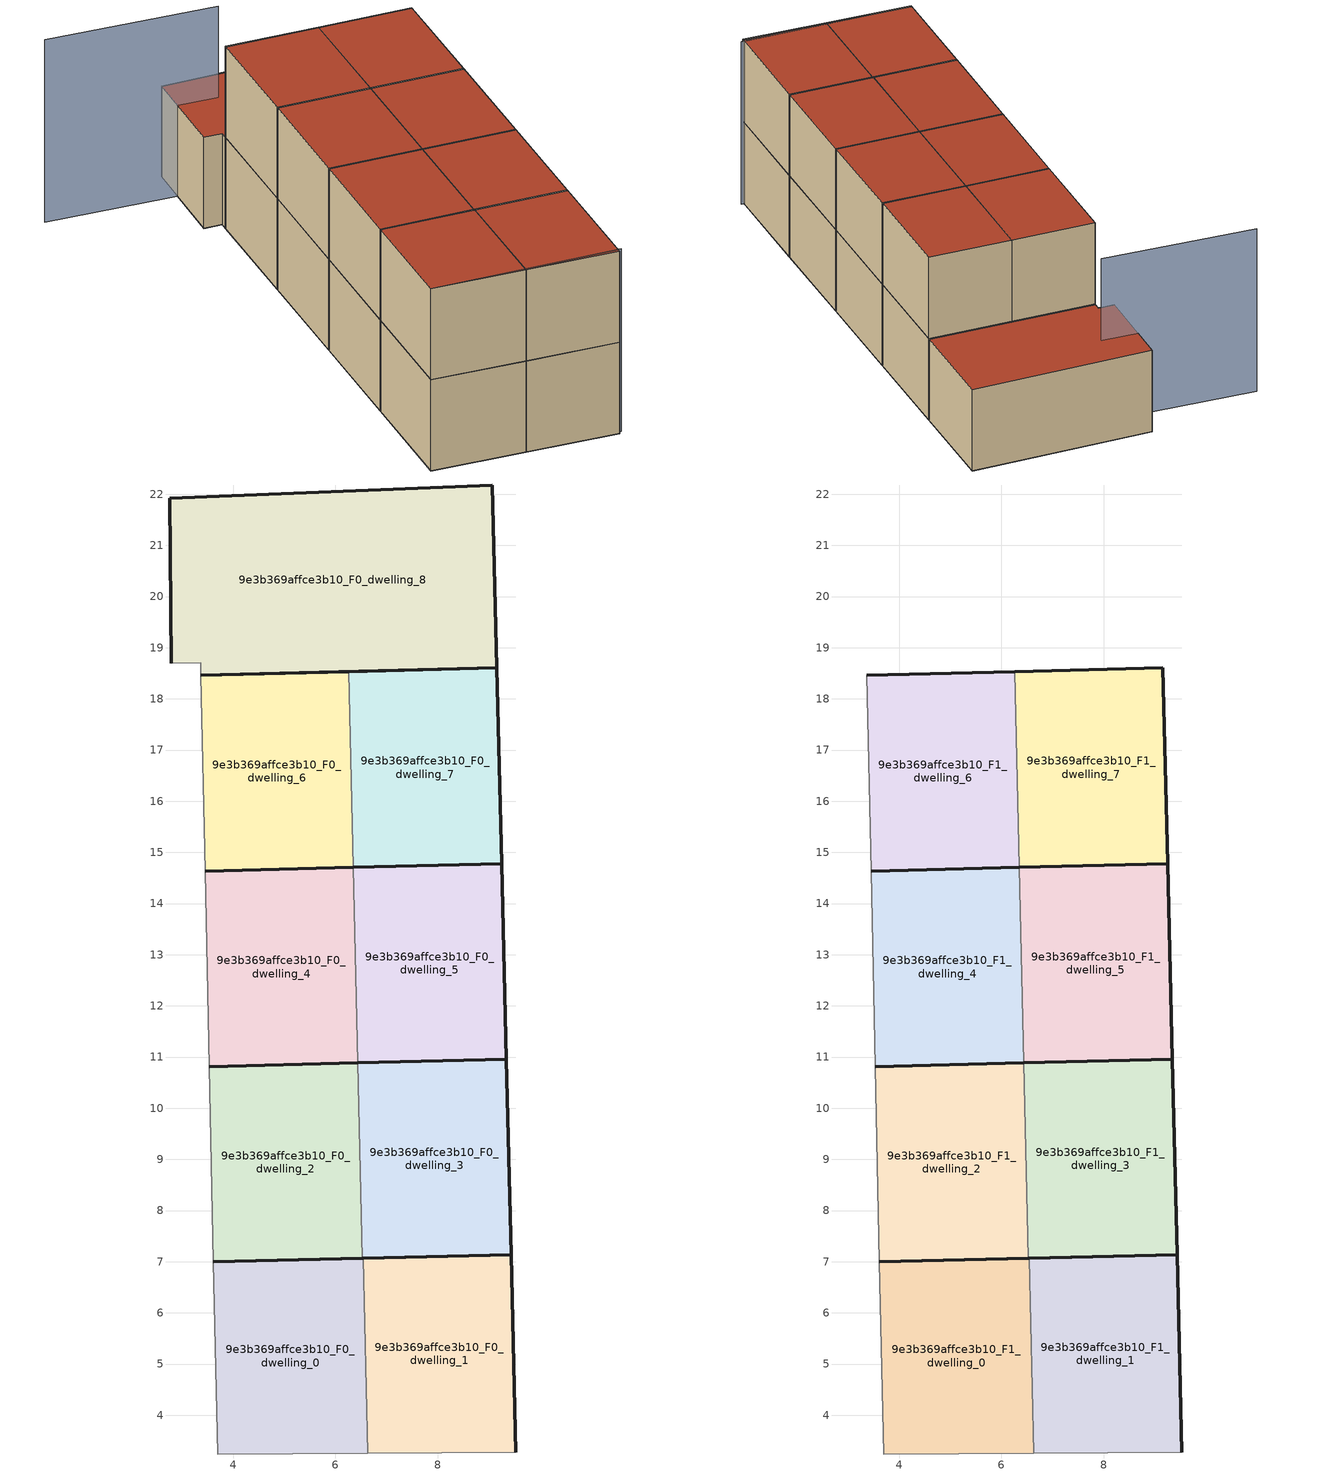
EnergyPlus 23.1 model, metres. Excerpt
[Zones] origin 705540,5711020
9e3b369affce3b10_F0_dwelling_0
 floor ground (EU_floor_Construction): 6.64,3.26 6.54,7.07 3.62,7 3.7,3.24 z0
 wall outside (EU_wall_Construction): 3.62,7 6.54,7.07 z0:3
 wall to 9e3b369affce3b10_F0_dwelling_1 (EU_wall_Construction): 6.54,7.07 6.64,3.26 z0:3
 wall adiabatic (EU_wall_Construction): 6.64,3.26 3.7,3.24 3.62,7 z0:3
9e3b369affce3b10_F0_dwelling_1
 floor ground (EU_floor_Construction): 9.53,3.28 9.43,7.14 6.54,7.07 6.64,3.26 z0
 wall outside (EU_wall_Construction): 6.54,7.07 9.43,7.14 9.53,3.28 z0:3
 wall adiabatic (EU_wall_Construction): 9.53,3.28 6.64,3.26 z0:3
9e3b369affce3b10_F0_dwelling_2
 floor ground (EU_floor_Construction): 6.53,7.07 6.43,10.88 3.53,10.81 3.62,7 z0
 wall outside (EU_wall_Construction): 6.53,7.07 3.62,7 / 3.53,10.81 6.43,10.88 z0:3
 wall to 9e3b369affce3b10_F0_dwelling_3 (EU_wall_Construction): 6.43,10.88 6.53,7.07 z0:3
 wall adiabatic (EU_wall_Construction): 3.62,7 3.53,10.81 z0:3
9e3b369affce3b10_F0_dwelling_3
 floor ground (EU_floor_Construction): 9.43,7.14 9.34,10.95 6.43,10.88 6.53,7.07 z0
 wall outside (EU_wall_Construction): 6.43,10.88 9.34,10.95 9.43,7.14 6.53,7.07 z0:3
9e3b369affce3b10_F0_dwelling_4
 floor ground (EU_floor_Construction): 6.44,10.88 6.35,14.71 3.45,14.63 3.53,10.81 z0
 wall outside (EU_wall_Construction): 6.44,10.88 3.53,10.81 / 3.45,14.63 6.35,14.71 z0:3
 wall to 9e3b369affce3b10_F0_dwelling_5 (EU_wall_Construction): 6.35,14.71 6.44,10.88 z0:3
 wall adiabatic (EU_wall_Construction): 3.53,10.81 3.45,14.63 z0:3
9e3b369affce3b10_F0_dwelling_5
 floor ground (EU_floor_Construction): 9.34,10.95 9.25,14.78 6.35,14.71 6.44,10.88 z0
 wall outside (EU_wall_Construction): 6.35,14.71 9.25,14.78 9.34,10.95 6.44,10.88 z0:3
9e3b369affce3b10_F0_dwelling_6
 floor ground (EU_floor_Construction): 6.35,14.71 6.26,18.54 3.37,18.46 3.45,14.63 z0
 wall outside (EU_wall_Construction): 6.35,14.71 3.45,14.63 / 3.37,18.46 6.26,18.54 z0:3
 wall to 9e3b369affce3b10_F0_dwelling_7 (EU_wall_Construction): 6.26,18.54 6.35,14.71 z0:3
 wall adiabatic (EU_wall_Construction): 3.45,14.63 3.37,18.46 z0:3
9e3b369affce3b10_F0_dwelling_7
 floor ground (EU_floor_Construction): 9.25,14.78 9.15,18.61 6.26,18.54 6.35,14.71 z0
 wall outside (EU_wall_Construction): 6.26,18.54 9.15,18.61 9.25,14.78 6.35,14.71 z0:3
9e3b369affce3b10_F0_dwelling_8
 floor ground (EU_floor_Construction): 9.15,18.61 9.07,22.18 2.76,21.92 2.79,18.7 3.36,18.71 3.37,18.46 z0
 wall outside (EU_wall_Construction): 2.79,18.7 2.76,21.92 9.07,22.18 9.15,18.61 3.37,18.46 z0:3
 wall adiabatic (EU_wall_Construction): 3.37,18.46 3.36,18.71 2.79,18.7 z0:3
 roof outside (EU_roof_Construction): 9.07,22.18 9.15,18.61 3.37,18.46 3.36,18.71 2.79,18.7 2.76,21.92 z3
9e3b369affce3b10_F1_dwelling_0
 floor to 9e3b369affce3b10_F0_dwelling_0 (EU_floor_Construction): 6.64,3.26 6.54,7.07 3.62,7 3.7,3.24 z3
 wall outside (EU_wall_Construction): 3.62,7 6.54,7.07 z3:6
 wall to 9e3b369affce3b10_F1_dwelling_1 (EU_wall_Construction): 6.54,7.07 6.64,3.26 z3:6
 wall adiabatic (EU_wall_Construction): 6.64,3.26 3.7,3.24 3.62,7 z3:6
 roof outside (EU_roof_Construction): 6.54,7.07 6.64,3.26 3.7,3.24 3.62,7 z6
9e3b369affce3b10_F1_dwelling_1
 floor to 9e3b369affce3b10_F0_dwelling_1 (EU_floor_Construction): 9.53,3.28 9.43,7.14 6.54,7.07 6.64,3.26 z3
 wall outside (EU_wall_Construction): 6.54,7.07 9.43,7.14 9.53,3.28 z3:6
 wall adiabatic (EU_wall_Construction): 9.53,3.28 6.64,3.26 z3:6
 roof outside (EU_roof_Construction): 9.43,7.14 9.53,3.28 6.64,3.26 6.54,7.07 z6
9e3b369affce3b10_F1_dwelling_2
 floor to 9e3b369affce3b10_F0_dwelling_2 (EU_floor_Construction): 6.53,7.07 6.43,10.88 3.53,10.81 3.62,7 z3
 wall outside (EU_wall_Construction): 6.53,7.07 3.62,7 / 3.53,10.81 6.43,10.88 z3:6
 wall to 9e3b369affce3b10_F1_dwelling_3 (EU_wall_Construction): 6.43,10.88 6.53,7.07 z3:6
 wall adiabatic (EU_wall_Construction): 3.62,7 3.53,10.81 z3:6
 roof outside (EU_roof_Construction): 6.43,10.88 6.53,7.07 3.62,7 3.53,10.81 z6
9e3b369affce3b10_F1_dwelling_3
 floor to 9e3b369affce3b10_F0_dwelling_3 (EU_floor_Construction): 9.43,7.14 9.34,10.95 6.43,10.88 6.53,7.07 z3
 wall outside (EU_wall_Construction): 6.43,10.88 9.34,10.95 9.43,7.14 6.53,7.07 z3:6
 roof outside (EU_roof_Construction): 9.34,10.95 9.43,7.14 6.53,7.07 6.43,10.88 z6
9e3b369affce3b10_F1_dwelling_4
 floor to 9e3b369affce3b10_F0_dwelling_4 (EU_floor_Construction): 6.44,10.88 6.35,14.71 3.45,14.63 3.53,10.81 z3
 wall outside (EU_wall_Construction): 6.44,10.88 3.53,10.81 / 3.45,14.63 6.35,14.71 z3:6
 wall to 9e3b369affce3b10_F1_dwelling_5 (EU_wall_Construction): 6.35,14.71 6.44,10.88 z3:6
 wall adiabatic (EU_wall_Construction): 3.53,10.81 3.45,14.63 z3:6
 roof outside (EU_roof_Construction): 6.35,14.71 6.44,10.88 3.53,10.81 3.45,14.63 z6
9e3b369affce3b10_F1_dwelling_5
 floor to 9e3b369affce3b10_F0_dwelling_5 (EU_floor_Construction): 9.34,10.95 9.25,14.78 6.35,14.71 6.44,10.88 z3
 wall outside (EU_wall_Construction): 6.35,14.71 9.25,14.78 9.34,10.95 6.44,10.88 z3:6
 roof outside (EU_roof_Construction): 9.25,14.78 9.34,10.95 6.44,10.88 6.35,14.71 z6
9e3b369affce3b10_F1_dwelling_6
 floor to 9e3b369affce3b10_F0_dwelling_6 (EU_floor_Construction): 6.35,14.71 6.26,18.54 3.37,18.46 3.45,14.63 z3
 wall outside (EU_wall_Construction): 6.35,14.71 3.45,14.63 / 3.37,18.46 6.26,18.54 z3:6
 wall to 9e3b369affce3b10_F1_dwelling_7 (EU_wall_Construction): 6.26,18.54 6.35,14.71 z3:6
 wall adiabatic (EU_wall_Construction): 3.45,14.63 3.37,18.46 z3:6
 roof outside (EU_roof_Construction): 6.26,18.54 6.35,14.71 3.45,14.63 3.37,18.46 z6
9e3b369affce3b10_F1_dwelling_7
 floor to 9e3b369affce3b10_F0_dwelling_7 (EU_floor_Construction): 9.25,14.78 9.15,18.61 6.26,18.54 6.35,14.71 z3
 wall outside (EU_wall_Construction): 6.26,18.54 9.15,18.61 9.25,14.78 6.35,14.71 z3:6
 roof outside (EU_roof_Construction): 9.15,18.61 9.25,14.78 6.35,14.71 6.26,18.54 z6
shading: 3.7,3.24 9.61,3.4 / -1.3,20.71 4.04,20.72 z0:6
[Building]
EU S2 Campaign: North Axis=0; Terrain=City; Solar Distribution=FullExterior
[Site:Location]
London: Latitude=51.5; Longitude=-0.5; Time Zone=0; Elevation=25
[SizingPeriod:WeatherFileDays]
AnnualSizingPeriod: Begin Month=1; Begin Day of Month=1; End Month=12; End Day of Month=31; Day of Week for Start Day=Monday; Use Weather File Daylight Saving Period=No; Use Weather File Rain and Snow Indicators=No
[MATERIAL]
EU_InternalMass_Material: Roughness=MediumRough; Thickness=0.1; Conductivity=1; Density=1800; Specific Heat=900; Thermal Absorptance=0.9; Solar Absorptance=0.7; Visible Absorptance=0.7
[MATERIAL:NOMASS] Roughness=MediumRough; Thermal Absorptance=0.9; Solar Absorptance=0.7; Visible Absorptance=0.7
Name | Thermal Resistance
EU_wall_NoMass | 1.04674
EU_roof_NoMass | 4.32442
EU_floor_NoMass | 2.04616
[CONSTRUCTION]
EU_wall_Construction: EU_wall_NoMass
EU_roof_Construction: EU_roof_NoMass
EU_floor_Construction: EU_floor_NoMass
EU_InternalMass_Construction: EU_InternalMass_Material
[ZONE] Type=1; Multiplier=1; Ceiling Height=autocalculate; Floor Area=autocalculate; Part of Total Floor Area=Yes
Name | Volume
9e3b369affce3b10_F0_dwelling_0; 9e3b369affce3b10_F1_dwelling_0 | 33.2827
9e3b369affce3b10_F0_dwelling_1; 9e3b369affce3b10_F1_dwelling_1 | 33.2681
9e3b369affce3b10_F0_dwelling_2; 9e3b369affce3b10_F1_dwelling_2 | 33.2776
9e3b369affce3b10_F0_dwelling_3; 9e3b369affce3b10_F1_dwelling_3; 9e3b369affce3b10_F0_dwelling_4; 9e3b369affce3b10_F1_dwelling_4 | 33.2769
9e3b369affce3b10_F0_dwelling_5; 9e3b369affce3b10_F1_dwelling_5 | 33.2747
9e3b369affce3b10_F0_dwelling_6; 9e3b369affce3b10_F1_dwelling_6 | 33.2783
9e3b369affce3b10_F0_dwelling_7; 9e3b369affce3b10_F1_dwelling_7 | 33.2739
9e3b369affce3b10_F0_dwelling_8 | 66.5464
[INTERNALMASS] Construction=EU_InternalMass_Construction
Name | Zone or ZoneList | Surface Area
9e3b369affce3b10_F0_dwelling_0_EU_InternalMass | 9e3b369affce3b10_F0_dwelling_0 | 11.0942
9e3b369affce3b10_F0_dwelling_1_EU_InternalMass | 9e3b369affce3b10_F0_dwelling_1 | 11.0892
9e3b369affce3b10_F0_dwelling_2_EU_InternalMass | 9e3b369affce3b10_F0_dwelling_2 | 11.0921
9e3b369affce3b10_F0_dwelling_3_EU_InternalMass | 9e3b369affce3b10_F0_dwelling_3 | 11.0925
9e3b369affce3b10_F0_dwelling_4_EU_InternalMass | 9e3b369affce3b10_F0_dwelling_4 | 11.0919
9e3b369affce3b10_F0_dwelling_5_EU_InternalMass | 9e3b369affce3b10_F0_dwelling_5 | 11.0918
9e3b369affce3b10_F0_dwelling_6_EU_InternalMass | 9e3b369affce3b10_F0_dwelling_6 | 11.0926
9e3b369affce3b10_F0_dwelling_7_EU_InternalMass | 9e3b369affce3b10_F0_dwelling_7 | 11.0916
9e3b369affce3b10_F0_dwelling_8_EU_InternalMass | 9e3b369affce3b10_F0_dwelling_8 | 22.1829
9e3b369affce3b10_F1_dwelling_0_EU_InternalMass | 9e3b369affce3b10_F1_dwelling_0 | 13.8657
9e3b369affce3b10_F1_dwelling_1_EU_InternalMass | 9e3b369affce3b10_F1_dwelling_1 | 13.8655
9e3b369affce3b10_F1_dwelling_2_EU_InternalMass | 9e3b369affce3b10_F1_dwelling_2 | 13.8647
9e3b369affce3b10_F1_dwelling_3_EU_InternalMass | 9e3b369affce3b10_F1_dwelling_3 | 13.8661
9e3b369affce3b10_F1_dwelling_4_EU_InternalMass | 9e3b369affce3b10_F1_dwelling_4 | 13.8656
9e3b369affce3b10_F1_dwelling_5_EU_InternalMass | 9e3b369affce3b10_F1_dwelling_5 | 13.866
9e3b369affce3b10_F1_dwelling_6_EU_InternalMass | 9e3b369affce3b10_F1_dwelling_6 | 13.8646
9e3b369affce3b10_F1_dwelling_7_EU_InternalMass | 9e3b369affce3b10_F1_dwelling_7 | 13.8632
[OTHEREQUIPMENT] Fuel Type=Electricity; Design Level Calculation Method=Watts/Area; Power per Zone Floor Area=1; Fraction Latent=0; Fraction Radiant=0; Fraction Lost=0; Carbon Dioxide Generation Rate=0; EndUse Subcategory=EU_Step8_InternalGains
Name | Zone or ZoneList or Space or SpaceList | Schedule
EU_Step8_InternalGain_9e3b369affce3b10_F0_dwelling_0_f000 | 9e3b369affce3b10_F0_dwelling_0 | EU_Step8_GainSchedule_9e3b369affce3b10_F0_dwelling_0_f000
EU_Step8_InternalGain_9e3b369affce3b10_F0_dwelling_1_f000 | 9e3b369affce3b10_F0_dwelling_1 | EU_Step8_GainSchedule_9e3b369affce3b10_F0_dwelling_1_f000
EU_Step8_InternalGain_9e3b369affce3b10_F0_dwelling_2_f000 | 9e3b369affce3b10_F0_dwelling_2 | EU_Step8_GainSchedule_9e3b369affce3b10_F0_dwelling_2_f000
EU_Step8_InternalGain_9e3b369affce3b10_F0_dwelling_3_f000 | 9e3b369affce3b10_F0_dwelling_3 | EU_Step8_GainSchedule_9e3b369affce3b10_F0_dwelling_3_f000
EU_Step8_InternalGain_9e3b369affce3b10_F0_dwelling_4_f000 | 9e3b369affce3b10_F0_dwelling_4 | EU_Step8_GainSchedule_9e3b369affce3b10_F0_dwelling_4_f000
EU_Step8_InternalGain_9e3b369affce3b10_F0_dwelling_5_f000 | 9e3b369affce3b10_F0_dwelling_5 | EU_Step8_GainSchedule_9e3b369affce3b10_F0_dwelling_5_f000
EU_Step8_InternalGain_9e3b369affce3b10_F0_dwelling_6_f000 | 9e3b369affce3b10_F0_dwelling_6 | EU_Step8_GainSchedule_9e3b369affce3b10_F0_dwelling_6_f000
EU_Step8_InternalGain_9e3b369affce3b10_F0_dwelling_7_f000 | 9e3b369affce3b10_F0_dwelling_7 | EU_Step8_GainSchedule_9e3b369affce3b10_F0_dwelling_7_f000
EU_Step8_InternalGain_9e3b369affce3b10_F0_dwelling_8_f000 | 9e3b369affce3b10_F0_dwelling_8 | EU_Step8_GainSchedule_9e3b369affce3b10_F0_dwelling_8_f000
EU_Step8_InternalGain_9e3b369affce3b10_F1_dwelling_0_f000 | 9e3b369affce3b10_F1_dwelling_0 | EU_Step8_GainSchedule_9e3b369affce3b10_F1_dwelling_0_f000
EU_Step8_InternalGain_9e3b369affce3b10_F1_dwelling_1_f000 | 9e3b369affce3b10_F1_dwelling_1 | EU_Step8_GainSchedule_9e3b369affce3b10_F1_dwelling_1_f000
EU_Step8_InternalGain_9e3b369affce3b10_F1_dwelling_2_f000 | 9e3b369affce3b10_F1_dwelling_2 | EU_Step8_GainSchedule_9e3b369affce3b10_F1_dwelling_2_f000
EU_Step8_InternalGain_9e3b369affce3b10_F1_dwelling_3_f000 | 9e3b369affce3b10_F1_dwelling_3 | EU_Step8_GainSchedule_9e3b369affce3b10_F1_dwelling_3_f000
EU_Step8_InternalGain_9e3b369affce3b10_F1_dwelling_4_f000 | 9e3b369affce3b10_F1_dwelling_4 | EU_Step8_GainSchedule_9e3b369affce3b10_F1_dwelling_4_f000
EU_Step8_InternalGain_9e3b369affce3b10_F1_dwelling_5_f000 | 9e3b369affce3b10_F1_dwelling_5 | EU_Step8_GainSchedule_9e3b369affce3b10_F1_dwelling_5_f000
EU_Step8_InternalGain_9e3b369affce3b10_F1_dwelling_6_f000 | 9e3b369affce3b10_F1_dwelling_6 | EU_Step8_GainSchedule_9e3b369affce3b10_F1_dwelling_6_f000
EU_Step8_InternalGain_9e3b369affce3b10_F1_dwelling_7_f000 | 9e3b369affce3b10_F1_dwelling_7 | EU_Step8_GainSchedule_9e3b369affce3b10_F1_dwelling_7_f000
[ZONEVENTILATION:DESIGNFLOWRATE] Schedule=EU_AlwaysOn; Design Flow Rate Calculation Method=AirChanges/Hour; Air Changes per Hour=0.488719; Ventilation Type=Natural; Fan Pressure Rise=0; Fan Total Efficiency=1; Constant Term Coefficient=1; Temperature Term Coefficient=0; Velocity Term Coefficient=0; Velocity Squared Term Coefficient=0; Minimum Indoor Temperature=-100; Maximum Indoor Temperature=100; Delta Temperature=-100; Minimum Outdoor Temperature=-100; Maximum Outdoor Temperature=100; Maximum Wind Speed=40
Name | Zone or ZoneList or Space or SpaceList
EU_ConstantAir_9e3b369affce3b10_F0_dwelling_0 | 9e3b369affce3b10_F0_dwelling_0
EU_ConstantAir_9e3b369affce3b10_F0_dwelling_1 | 9e3b369affce3b10_F0_dwelling_1
EU_ConstantAir_9e3b369affce3b10_F0_dwelling_2 | 9e3b369affce3b10_F0_dwelling_2
EU_ConstantAir_9e3b369affce3b10_F0_dwelling_3 | 9e3b369affce3b10_F0_dwelling_3
EU_ConstantAir_9e3b369affce3b10_F0_dwelling_4 | 9e3b369affce3b10_F0_dwelling_4
EU_ConstantAir_9e3b369affce3b10_F0_dwelling_5 | 9e3b369affce3b10_F0_dwelling_5
EU_ConstantAir_9e3b369affce3b10_F0_dwelling_6 | 9e3b369affce3b10_F0_dwelling_6
EU_ConstantAir_9e3b369affce3b10_F0_dwelling_7 | 9e3b369affce3b10_F0_dwelling_7
EU_ConstantAir_9e3b369affce3b10_F0_dwelling_8 | 9e3b369affce3b10_F0_dwelling_8
EU_ConstantAir_9e3b369affce3b10_F1_dwelling_0 | 9e3b369affce3b10_F1_dwelling_0
EU_ConstantAir_9e3b369affce3b10_F1_dwelling_1 | 9e3b369affce3b10_F1_dwelling_1
EU_ConstantAir_9e3b369affce3b10_F1_dwelling_2 | 9e3b369affce3b10_F1_dwelling_2
EU_ConstantAir_9e3b369affce3b10_F1_dwelling_3 | 9e3b369affce3b10_F1_dwelling_3
EU_ConstantAir_9e3b369affce3b10_F1_dwelling_4 | 9e3b369affce3b10_F1_dwelling_4
EU_ConstantAir_9e3b369affce3b10_F1_dwelling_5 | 9e3b369affce3b10_F1_dwelling_5
EU_ConstantAir_9e3b369affce3b10_F1_dwelling_6 | 9e3b369affce3b10_F1_dwelling_6
EU_ConstantAir_9e3b369affce3b10_F1_dwelling_7 | 9e3b369affce3b10_F1_dwelling_7
[HVACTEMPLATE:THERMOSTAT] Constant Heating Setpoint=20; Constant Cooling Setpoint=50
EU_HeatOnly_9e3b369affce3b10_F0_dwelling_0; EU_HeatOnly_9e3b369affce3b10_F0_dwelling_1; EU_HeatOnly_9e3b369affce3b10_F0_dwelling_2; EU_HeatOnly_9e3b369affce3b10_F0_dwelling_3; EU_HeatOnly_9e3b369affce3b10_F0_dwelling_4; EU_HeatOnly_9e3b369affce3b10_F0_dwelling_5; EU_HeatOnly_9e3b369affce3b10_F0_dwelling_6; EU_HeatOnly_9e3b369affce3b10_F0_dwelling_7; EU_HeatOnly_9e3b369affce3b10_F0_dwelling_8; EU_HeatOnly_9e3b369affce3b10_F1_dwelling_0; EU_HeatOnly_9e3b369affce3b10_F1_dwelling_1; EU_HeatOnly_9e3b369affce3b10_F1_dwelling_2; EU_HeatOnly_9e3b369affce3b10_F1_dwelling_3; EU_HeatOnly_9e3b369affce3b10_F1_dwelling_4; EU_HeatOnly_9e3b369affce3b10_F1_dwelling_5; EU_HeatOnly_9e3b369affce3b10_F1_dwelling_6; EU_HeatOnly_9e3b369affce3b10_F1_dwelling_7
[HVACTEMPLATE:ZONE:IDEALLOADSAIRSYSTEM] System Availability Schedule=EU_AlwaysOn; Maximum Heating Supply Air Temperature=50; Minimum Cooling Supply Air Temperature=13; Maximum Heating Supply Air Humidity Ratio=0.0156; Minimum Cooling Supply Air Humidity Ratio=0.0077; Heating Limit=NoLimit; Cooling Limit=NoLimit; Heating Availability Schedule=EU_AlwaysOn; Cooling Availability Schedule=EU_CoolingOff; Dehumidification Control Type=ConstantSensibleHeatRatio; Cooling Sensible Heat Ratio=0.7; Dehumidification Setpoint=60; Humidification Control Type=None; Humidification Setpoint=30; Outdoor Air Method=None; Outdoor Air Flow Rate per Person=0.00944; Outdoor Air Flow Rate per Zone Floor Area=0; Outdoor Air Flow Rate per Zone=0; Demand Controlled Ventilation Type=None; Outdoor Air Economizer Type=NoEconomizer; Heat Recovery Type=None; Sensible Heat Recovery Effectiveness=0.7; Latent Heat Recovery Effectiveness=0.65
Name | Template Thermostat
9e3b369affce3b10_F0_dwelling_0 | EU_HeatOnly_9e3b369affce3b10_F0_dwelling_0
9e3b369affce3b10_F0_dwelling_1 | EU_HeatOnly_9e3b369affce3b10_F0_dwelling_1
9e3b369affce3b10_F0_dwelling_2 | EU_HeatOnly_9e3b369affce3b10_F0_dwelling_2
9e3b369affce3b10_F0_dwelling_3 | EU_HeatOnly_9e3b369affce3b10_F0_dwelling_3
9e3b369affce3b10_F0_dwelling_4 | EU_HeatOnly_9e3b369affce3b10_F0_dwelling_4
9e3b369affce3b10_F0_dwelling_5 | EU_HeatOnly_9e3b369affce3b10_F0_dwelling_5
9e3b369affce3b10_F0_dwelling_6 | EU_HeatOnly_9e3b369affce3b10_F0_dwelling_6
9e3b369affce3b10_F0_dwelling_7 | EU_HeatOnly_9e3b369affce3b10_F0_dwelling_7
9e3b369affce3b10_F0_dwelling_8 | EU_HeatOnly_9e3b369affce3b10_F0_dwelling_8
9e3b369affce3b10_F1_dwelling_0 | EU_HeatOnly_9e3b369affce3b10_F1_dwelling_0
9e3b369affce3b10_F1_dwelling_1 | EU_HeatOnly_9e3b369affce3b10_F1_dwelling_1
9e3b369affce3b10_F1_dwelling_2 | EU_HeatOnly_9e3b369affce3b10_F1_dwelling_2
9e3b369affce3b10_F1_dwelling_3 | EU_HeatOnly_9e3b369affce3b10_F1_dwelling_3
9e3b369affce3b10_F1_dwelling_4 | EU_HeatOnly_9e3b369affce3b10_F1_dwelling_4
9e3b369affce3b10_F1_dwelling_5 | EU_HeatOnly_9e3b369affce3b10_F1_dwelling_5
9e3b369affce3b10_F1_dwelling_6 | EU_HeatOnly_9e3b369affce3b10_F1_dwelling_6
9e3b369affce3b10_F1_dwelling_7 | EU_HeatOnly_9e3b369affce3b10_F1_dwelling_7
[SIZING:ZONE] Zone Cooling Design Supply Air Temperature Input Method=SupplyAirTemperature; Zone Cooling Design Supply Air Temperature=13; Zone Heating Design Supply Air Temperature Input Method=SupplyAirTemperature; Zone Heating Design Supply Air Temperature=50; Zone Cooling Design Supply Air Humidity Ratio=0.008; Zone Heating Design Supply Air Humidity Ratio=0.008; Cooling Design Air Flow Method=DesignDay; Cooling Design Air Flow Rate=0; Cooling Minimum Air Flow per Zone Floor Area=0.000762; Cooling Minimum Air Flow=0; Cooling Minimum Air Flow Fraction=0.2; Heating Design Air Flow Method=DesignDay; Heating Design Air Flow Rate=0; Heating Maximum Air Flow per Zone Floor Area=0.002032; Heating Maximum Air Flow=0.141576; Heating Maximum Air Flow Fraction=0.3; Account for Dedicated Outdoor Air System=No; Dedicated Outdoor Air System Control Strategy=NeutralSupplyAir; Dedicated Outdoor Air Low Setpoint Temperature for Design=autosize; Dedicated Outdoor Air High Setpoint Temperature for Design=autosize; Zone Load Sizing Method=Sensible Load Only No Latent Load; Zone Latent Cooling Design Supply Air Humidity Ratio Input Method=HumidityRatioDifference; Zone Cooling Design Supply Air Humidity Ratio Difference=0.005; Zone Latent Heating Design Supply Air Humidity Ratio Input Method=HumidityRatioDifference; Zone Humidification Design Supply Air Humidity Ratio Difference=0.005
9e3b369affce3b10_F0_dwelling_0; 9e3b369affce3b10_F0_dwelling_1; 9e3b369affce3b10_F0_dwelling_2; 9e3b369affce3b10_F0_dwelling_3; 9e3b369affce3b10_F0_dwelling_4; 9e3b369affce3b10_F0_dwelling_5; 9e3b369affce3b10_F0_dwelling_6; 9e3b369affce3b10_F0_dwelling_7; 9e3b369affce3b10_F0_dwelling_8; 9e3b369affce3b10_F1_dwelling_0; 9e3b369affce3b10_F1_dwelling_1; 9e3b369affce3b10_F1_dwelling_2; 9e3b369affce3b10_F1_dwelling_3; 9e3b369affce3b10_F1_dwelling_4; 9e3b369affce3b10_F1_dwelling_5; 9e3b369affce3b10_F1_dwelling_6; 9e3b369affce3b10_F1_dwelling_7
[SCHEDULE:CONSTANT]
Name | Hourly Value
EU_AlwaysOn | 1
EU_CoolingOff | 0
[SCHEDULE:FILE] Column Number=1; Rows to Skip at Top=0; Number of Hours of Data=8760; Column Separator=Comma; Interpolate to Timestep=No; Minutes per Item=60; Adjust Schedule for Daylight Savings=Yes
Name | File
EU_Step8_GainSchedule_9e3b369affce3b10_F0_dwelling_0_f000 | ../../schedules/9e3b369affce3b10/9e3b369affce3b10_F0_dwelling_0_f000_gain.csv
EU_Step8_GainSchedule_9e3b369affce3b10_F0_dwelling_1_f000 | ../../schedules/9e3b369affce3b10/9e3b369affce3b10_F0_dwelling_1_f000_gain.csv
EU_Step8_GainSchedule_9e3b369affce3b10_F0_dwelling_2_f000 | ../../schedules/9e3b369affce3b10/9e3b369affce3b10_F0_dwelling_2_f000_gain.csv
EU_Step8_GainSchedule_9e3b369affce3b10_F0_dwelling_3_f000 | ../../schedules/9e3b369affce3b10/9e3b369affce3b10_F0_dwelling_3_f000_gain.csv
EU_Step8_GainSchedule_9e3b369affce3b10_F0_dwelling_4_f000 | ../../schedules/9e3b369affce3b10/9e3b369affce3b10_F0_dwelling_4_f000_gain.csv
EU_Step8_GainSchedule_9e3b369affce3b10_F0_dwelling_5_f000 | ../../schedules/9e3b369affce3b10/9e3b369affce3b10_F0_dwelling_5_f000_gain.csv
EU_Step8_GainSchedule_9e3b369affce3b10_F0_dwelling_6_f000 | ../../schedules/9e3b369affce3b10/9e3b369affce3b10_F0_dwelling_6_f000_gain.csv
EU_Step8_GainSchedule_9e3b369affce3b10_F0_dwelling_7_f000 | ../../schedules/9e3b369affce3b10/9e3b369affce3b10_F0_dwelling_7_f000_gain.csv
EU_Step8_GainSchedule_9e3b369affce3b10_F0_dwelling_8_f000 | ../../schedules/9e3b369affce3b10/9e3b369affce3b10_F0_dwelling_8_f000_gain.csv
EU_Step8_GainSchedule_9e3b369affce3b10_F1_dwelling_0_f000 | ../../schedules/9e3b369affce3b10/9e3b369affce3b10_F1_dwelling_0_f000_gain.csv
EU_Step8_GainSchedule_9e3b369affce3b10_F1_dwelling_1_f000 | ../../schedules/9e3b369affce3b10/9e3b369affce3b10_F1_dwelling_1_f000_gain.csv
EU_Step8_GainSchedule_9e3b369affce3b10_F1_dwelling_2_f000 | ../../schedules/9e3b369affce3b10/9e3b369affce3b10_F1_dwelling_2_f000_gain.csv
EU_Step8_GainSchedule_9e3b369affce3b10_F1_dwelling_3_f000 | ../../schedules/9e3b369affce3b10/9e3b369affce3b10_F1_dwelling_3_f000_gain.csv
EU_Step8_GainSchedule_9e3b369affce3b10_F1_dwelling_4_f000 | ../../schedules/9e3b369affce3b10/9e3b369affce3b10_F1_dwelling_4_f000_gain.csv
EU_Step8_GainSchedule_9e3b369affce3b10_F1_dwelling_5_f000 | ../../schedules/9e3b369affce3b10/9e3b369affce3b10_F1_dwelling_5_f000_gain.csv
EU_Step8_GainSchedule_9e3b369affce3b10_F1_dwelling_6_f000 | ../../schedules/9e3b369affce3b10/9e3b369affce3b10_F1_dwelling_6_f000_gain.csv
EU_Step8_GainSchedule_9e3b369affce3b10_F1_dwelling_7_f000 | ../../schedules/9e3b369affce3b10/9e3b369affce3b10_F1_dwelling_7_f000_gain.csv
